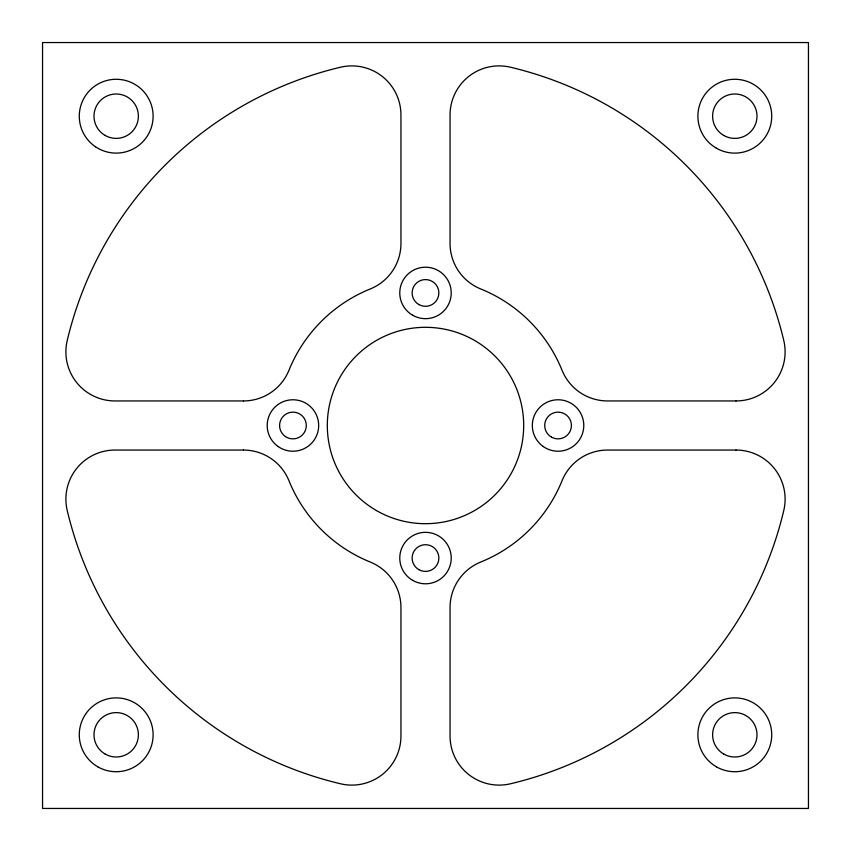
<?xml version="1.0" encoding="UTF-8"?>
<svg xmlns="http://www.w3.org/2000/svg" width="851" height="851" viewBox="0 0 851 851"><rect width="100%" height="100%" fill="white"/><g stroke="black" fill="none" stroke-linecap="round" stroke-linejoin="round"><path stroke-width="1.28" d="M808.45 42.55L42.55 42.55L42.55 808.45L808.45 808.45L808.45 42.55M243.45 400.949L114.991 400.949A49.092 49.092 0 0 1 67.218 340.528A368.217 368.217 0 0 1 340.528 67.218A49.092 49.092 0 0 1 400.949 114.991L400.949 243.45A49.092 49.092 0 0 1 370.27 288.957A147.287 147.287 0 0 0 288.957 370.27A49.092 49.092 0 0 1 243.45 400.949M736.009 400.949L607.55 400.949A49.092 49.092 0 0 1 562.043 370.27A147.287 147.287 0 0 0 480.73 288.957A49.092 49.092 0 0 1 450.051 243.45L450.051 114.991A49.092 49.092 0 0 1 510.472 67.218A368.217 368.217 0 0 1 783.782 340.528A49.092 49.092 0 0 1 736.009 400.949M243.45 450.051L114.991 450.051A49.092 49.092 0 0 0 67.218 510.472A368.217 368.217 0 0 0 340.528 783.782A49.092 49.092 0 0 0 400.949 736.009L400.949 607.55A49.092 49.092 0 0 0 370.27 562.043A147.287 147.287 0 0 1 288.957 480.73A49.092 49.092 0 0 0 243.45 450.051M736.009 450.051L607.55 450.051A49.092 49.092 0 0 0 562.043 480.73A147.287 147.287 0 0 1 480.73 562.043A49.092 49.092 0 0 0 450.051 607.55L450.051 736.009A49.092 49.092 0 0 0 510.472 783.782A368.217 368.217 0 0 0 783.782 510.472A49.092 49.092 0 0 0 736.009 450.051M97.737 766.783A36.923 36.923 0 0 0 153.116 734.807A36.923 36.923 0 0 0 97.737 702.83A36.923 36.923 0 0 0 97.737 766.783M716.351 766.783A36.923 36.923 0 0 0 771.729 734.807A36.923 36.923 0 0 0 716.351 702.83A36.923 36.923 0 0 0 716.351 766.783M95.503 146.766A36.923 36.923 0 0 0 153.02 118.832A36.923 36.923 0 0 0 100.067 82.983A36.923 36.923 0 0 0 95.503 146.766M716.351 148.17A36.923 36.923 0 0 0 771.729 116.193A36.923 36.923 0 0 0 716.351 84.217A36.923 36.923 0 0 0 716.351 148.17M376.408 510.536A98.195 98.195 0 0 0 523.695 425.5A98.195 98.195 0 0 0 376.408 340.464A98.195 98.195 0 0 0 376.408 510.536M105.099 135.415A22.19 22.19 0 0 0 138.383 116.193A22.19 22.19 0 0 0 105.099 96.971A22.19 22.19 0 0 0 105.099 135.415M105.099 754.029A22.19 22.19 0 0 0 138.383 734.807A22.19 22.19 0 0 0 105.099 715.585A22.19 22.19 0 0 0 105.099 754.029M723.712 754.029A22.19 22.19 0 0 0 756.996 734.807A22.19 22.19 0 0 0 723.712 715.585A22.19 22.19 0 0 0 723.712 754.029M723.712 135.415A22.19 22.19 0 0 0 756.996 116.193A22.19 22.19 0 0 0 723.712 96.971A22.19 22.19 0 0 0 723.712 135.415M418.82 304.509A13.35 13.35 0 0 0 438.85 292.935A13.35 13.35 0 0 0 418.82 281.373A13.35 13.35 0 0 0 418.82 304.509M285.457 436.563A13.35 13.35 0 0 0 306.264 426.457A13.35 13.35 0 0 0 287.106 413.49A13.35 13.35 0 0 0 285.457 436.563M418.82 569.627A13.35 13.35 0 0 0 438.85 558.065A13.35 13.35 0 0 0 418.82 546.491A13.35 13.35 0 0 0 418.82 569.627M551.384 437.063A13.35 13.35 0 0 0 571.415 425.5A13.35 13.35 0 0 0 551.384 413.937A13.35 13.35 0 0 0 551.384 437.063M412.639 315.221A25.721 25.721 0 0 0 451.221 292.935A25.721 25.721 0 0 0 412.639 270.661A25.721 25.721 0 0 0 412.639 315.221M543.246 446.53A25.721 25.721 0 0 0 583.68 427.808A25.721 25.721 0 0 0 547.246 402.151A25.721 25.721 0 0 0 543.246 446.53M412.639 580.339A25.721 25.721 0 0 0 451.221 558.065A25.721 25.721 0 0 0 412.639 535.779A25.721 25.721 0 0 0 412.639 580.339M278.128 446.53A25.721 25.721 0 0 0 318.561 427.808A25.721 25.721 0 0 0 282.128 402.151A25.721 25.721 0 0 0 278.128 446.53"/></g></svg>
